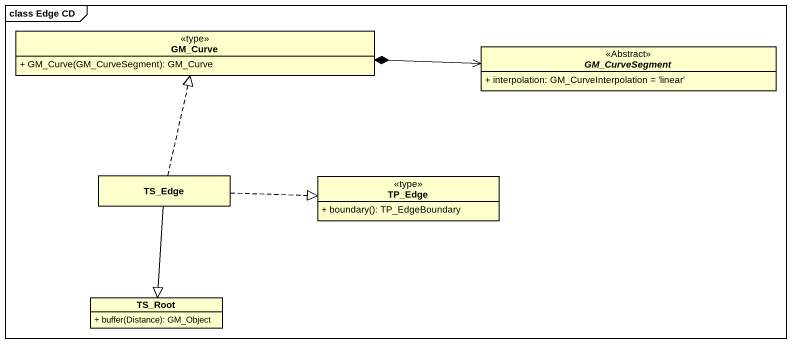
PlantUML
@startuml
mainframe class Edge CD
hide circle
hide empty members
skinparam classAttributeIconSize 0
class GM_Curve <<type>> {
  + GM_Curve(GM_CurveSegment): GM_Curve
}
abstract class GM_CurveSegment <<Abstract>> {
  + interpolation: GM_CurveInterpolation = 'linear'
}
class TS_Edge
class TP_Edge <<type>> {
  + boundary(): TP_EdgeBoundary
}
class TS_Root {
  + buffer(Distance): GM_Object
}
GM_CurveSegment <-left-* GM_Curve
TS_Edge .up.|> GM_Curve
TS_Edge .right.|> TP_Edge
TS_Edge --|> TS_Root
@enduml
